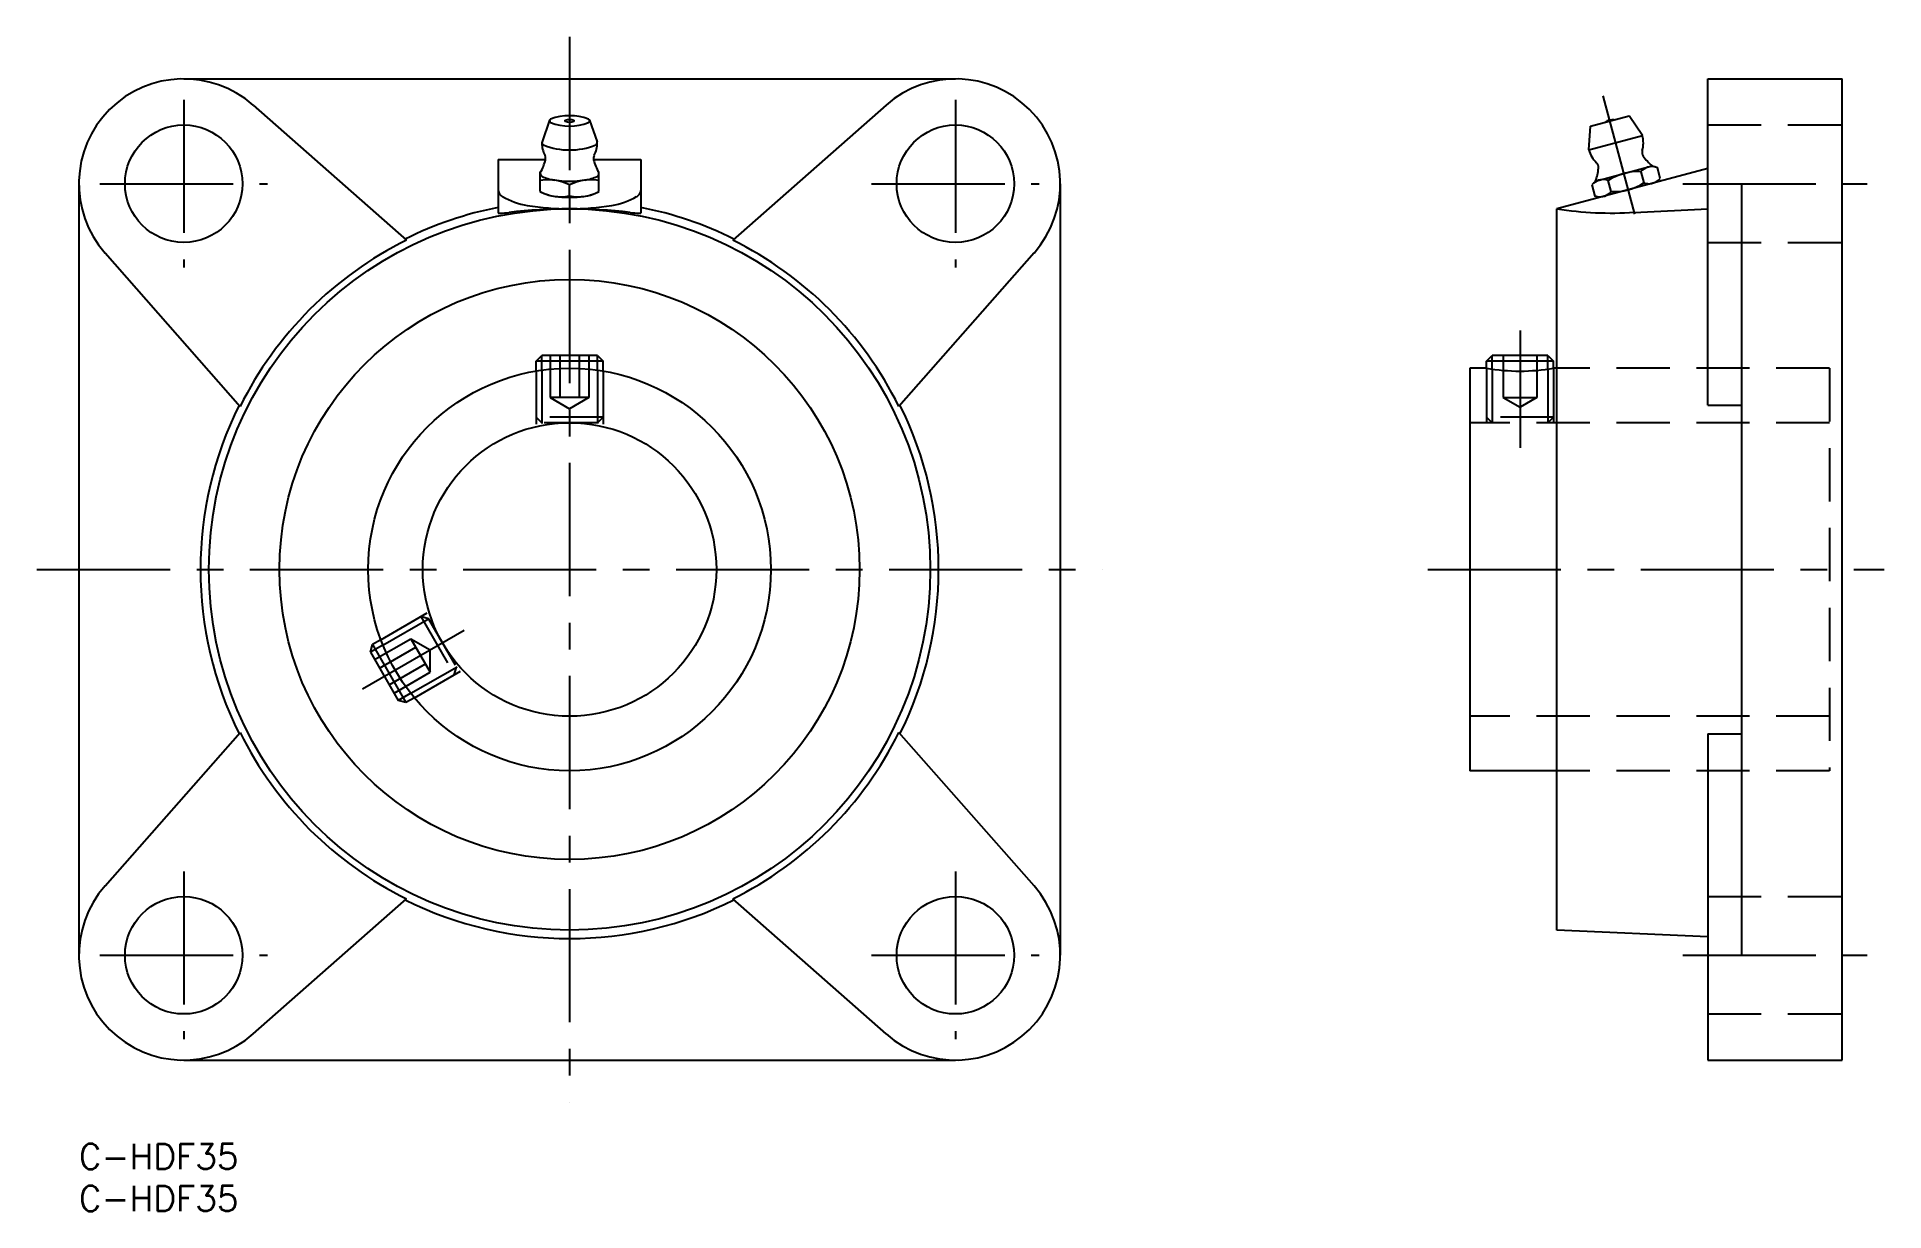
# Model space of a CAD drawing. Extents: x -5 to 215, y -8 to 132.
import ezdxf

# ---------------------------------------------------------------- set-up
doc = ezdxf.new("R2010")
doc.units = 0
doc.header["$LTSCALE"] = 0.5
doc.linetypes.add('CENTER', pattern=[50.8, 31.75, -6.35, 6.35, -6.35])
doc.linetypes.add('DASHED', pattern=[19.05, 12.7, -6.35])
for name, color, linetype in [('MSM_CENTER', 1, 'CENTER'), ('MSM_CONTINUOUS', 7, 'CONTINUOUS'), ('MSM_DASHED', 4, 'DASHED'), ('MSM_NARROW', 5, 'CONTINUOUS'), ('MSM_PART_NUMBER', 7, 'CONTINUOUS')]:
    doc.layers.add(name, color=color, linetype=linetype)
doc.styles.get("Standard").update_dxf_attribs({"font": 'txt.shx', "height": 3, "bigfont": 'bigfont.shx'})

# ---------------------------------------------------------------- blocks, each defined once
blk = doc.blocks.new('*U20')
at = {"layer": 'MSM_PART_NUMBER'}
blk.add_text('C-HDF35', height=3, dxfattribs=at).set_placement((0, -3))
blk = doc.blocks.new('*U21')
at = {"layer": 'MSM_PART_NUMBER'}
blk.add_text('C-HDF35', height=3, dxfattribs=at).set_placement((0, -8))

msp = doc.modelspace()

# ---------------------------------------------------------------- linework, layer by layer
at = {"layer": 'MSM_CENTER'}
for p, q in [((58.5, 132), (58.5, 5)), ((12.5, 124.5), (12.5, 104.5)), ((104.5, 124.5), (104.5, 104.5)), ((185.49, 110.88), (181.72, 124.98)), ((2.5, 114.5), (22.5, 114.5)), ((94.5, 114.5), (114.5, 114.5)), ((191.22, 114.5), (213.22, 114.5)), ((171.82, 97), (171.82, 83)), ((-5, 68.5), (122, 68.5)), ((160.82, 68.5), (215.22, 68.5)), ((33.82, 54.25), (45.94, 61.25)), ((12.5, 32.5), (12.5, 12.5)), ((104.5, 32.5), (104.5, 12.5)), ((2.5, 22.5), (22.5, 22.5)), ((94.5, 22.5), (114.5, 22.5)), ((191.22, 22.5), (213.22, 22.5))]:
    msp.add_line(p, q, dxfattribs=at)
at = {"layer": 'MSM_CONTINUOUS'}
for p, q in [((12.5, 127), (104.5, 127)), ((194.22, 88.1), (194.22, 127)), ((194.22, 127), (210.22, 127)), ((210.22, 10), (210.22, 127)), ((20.76, 123.88), (39.05, 107.77)), ((96.24, 123.88), (77.95, 107.77)), ((56.11, 122.06), (55.22, 119.48)), ((60.89, 122.06), (61.78, 119.48)), ((180.03, 118.53), (180.2, 121.37)), ((180.2, 121.37), (184.84, 122.61)), ((186.4, 120.23), (184.84, 122.61)), ((180.03, 118.53), (186.4, 120.23)), ((50, 117.39), (50, 111)), ((50, 117.39), (55.64, 117.39)), ((61.36, 117.39), (67, 117.39)), ((67, 117.39), (67, 111)), ((55.12, 115.99), (55, 115.93)), ((55, 113.56), (55, 115.93)), ((62, 115.93), (61.88, 115.99)), ((62, 113.56), (62, 115.93)), ((194.22, 116.32), (176.22, 111.5)), ((180.82, 114.8), (180.38, 114.36)), ((180.82, 114.8), (187.58, 116.62)), ((182.69, 113.56), (182.33, 114.88)), ((186.23, 115.93), (186.59, 114.6)), ((187.58, 116.62), (188.19, 116.45)), ((188.1, 114.68), (188.54, 115.13)), ((188.54, 115.13), (188.19, 116.45)), ((0, 114.5), (0, 22.5)), ((55, 113.55), (55.4, 113.36)), ((58.5, 113.03), (58.5, 114.36)), ((61.6, 113.36), (62, 113.55)), ((117, 114.5), (117, 22.5)), ((180.38, 114.36), (180.73, 113.03)), ((181.34, 112.87), (180.73, 113.03)), ((198.22, 114.5), (198.22, 22.5)), ((176.22, 25.5), (176.22, 111.5)), ((185.44, 111.08), (194.22, 111.49)), ((3.12, 106.24), (19.23, 87.95)), ((113.88, 106.24), (97.77, 87.95)), ((54.5, 93.32), (55.18, 94)), ((62.5, 93.32), (54.5, 93.32)), ((54.5, 92.16), (54.5, 93.32)), ((61.82, 94), (55.18, 94)), ((61.82, 94), (62.5, 93.32)), ((62.5, 92.16), (62.5, 93.32)), ((165.82, 92.5), (165.82, 44.5)), ((167.82, 92.5), (165.82, 92.5)), ((167.82, 93.32), (168.49, 94)), ((175.82, 93.32), (167.82, 93.32)), ((167.82, 92.5), (167.82, 93.32)), ((175.14, 94), (168.49, 94)), ((175.14, 94), (175.82, 93.32)), ((175.82, 92.5), (175.82, 93.32)), ((176.22, 92.5), (175.82, 92.5)), ((194.22, 88.1), (198.22, 88.1)), ((34.75, 58.63), (35, 59.55)), ((36.01, 60.13), (35, 59.55)), ((35, 59.55), (39, 52.62)), ((34.75, 58.63), (38.08, 52.87)), ((39, 52.62), (38.08, 52.87)), ((40.01, 53.2), (39, 52.62)), ((3.12, 30.76), (19.23, 49.05)), ((113.88, 30.76), (97.77, 49.05)), ((194.22, 48.9), (194.22, 10)), ((194.22, 48.9), (198.22, 48.9)), ((176.22, 44.5), (165.82, 44.5)), ((20.76, 13.12), (39.05, 29.23)), ((96.24, 13.12), (77.95, 29.23)), ((194.22, 24.68), (176.22, 25.5)), ((12.5, 10), (104.5, 10)), ((194.22, 10), (210.22, 10))]:
    msp.add_line(p, q, dxfattribs=at)
for centre, radius in [((12.5, 114.5), 7), ((104.5, 114.5), 7), ((58.5, 68.5), 43), ((58.5, 68.5), 34.58), ((58.5, 68.5), 24), ((58.5, 68.5), 17.5), ((12.5, 22.5), 7), ((104.5, 22.5), 7)]:
    msp.add_circle(centre, radius, dxfattribs=at)
for centre, radius, start, end in [((12.5, 114.5), 12.5, 48.6161, 221.3839), ((104.5, 114.5), 12.5, 318.6161, 131.3839), ((56.32, 121.99), 0.217, 110.9913, 249.0087), ((58.5, 116.3), 6.31, 69.0087, 110.9913), ((58.5, 127.68), 6.31, 249.0087, 290.9913), ((58, 121.99), 0.0549, 111.7239, 248.2761), ((58.5, 120.73), 1.4, 68.2761, 111.7239), ((58.5, 123.24), 1.4, 248.2761, 291.7239), ((59, 121.99), 0.0549, 291.7239, 68.2761), ((60.68, 121.99), 0.217, 290.9913, 69.0087), ((182.9, 120.55), 1.59, 84.555, 125.445), ((55.49, 119.39), 0.287, 160.8164, 248.3073), ((58.5, 119.38), 3.3, 180, 206.9649), ((58.5, 126.96), 8.44, 248.3073, 291.6927), ((58.5, 119.38), 3.3, 333.0351, 360), ((61.51, 119.39), 0.287, 291.6927, 19.1836), ((183.22, 119.38), 3.3, 344.0324, 15), ((49.8, 118.76), 6, 330.7801, 346.1981), ((54.85, 117.52), 0.8, 346.1981, 26.9649), ((62.15, 117.52), 0.8, 153.0351, 193.8019), ((67.2, 118.76), 6, 193.8019, 209.2199), ((183.22, 119.38), 3.3, 195, 225.9676), ((180.37, 116.43), 0.8, 355.2164, 45.9676), ((187.16, 118.25), 0.8, 164.0324, 214.7836), ((191.43, 121.22), 6, 214.7836, 230.1039), ((55.26, 115.71), 0.26, 151.0928, 179.0798), ((55.38, 115.71), 0.375, 179.7944, 245.2061), ((56.04, 109.14), 5.83, 88.5516, 100.2343), ((57.43, 120.16), 5.28, 245.2061, 261.5493), ((56.07, 110.35), 4.63, 75.1153, 88.5516), ((58.5, 127.36), 12.55, 261.5493, 278.4507), ((55.45, 108.01), 7.04, 64.3047, 75.1153), ((61.55, 108.01), 7.04, 104.8847, 115.6953), ((60.93, 110.35), 4.63, 91.4484, 104.8847), ((59.57, 120.16), 5.28, 278.4507, 294.7913), ((60.96, 109.14), 5.83, 79.7657, 91.4484), ((61.62, 115.71), 0.375, 294.758, 0), ((61.74, 115.71), 0.26, 0.6031, 28.9143), ((181.74, 113.2), 1.79, 70.6158, 130.6158), ((175.19, 116.87), 6, 339.8961, 355.2164), ((185.93, 109.25), 6.69, 87.412, 122.588), ((182.99, 120.24), 6.69, 267.412, 302.588), ((187.59, 114.77), 1.79, 79.3842, 139.3842), ((187.18, 116.29), 1.79, 250.6158, 310.6158), ((50.97, 113.81), 0.979, 186.7244, 240.9492), ((54.93, 120.79), 9, 240.5244, 260.6), ((58.13, 120.08), 7.23, 244.3292, 252.805), ((57.43, 118.23), 5.28, 247.3648, 261.5493), ((57.49, 117.98), 5.04, 252.805, 271.0768), ((58.5, 125.43), 12.55, 261.5493, 278.4507), ((57.47, 118.63), 5.69, 271.0768, 280.3817), ((59.53, 118.63), 5.69, 259.6183, 268.9232), ((59.51, 117.98), 5.04, 268.9232, 287.195), ((59.57, 118.23), 5.28, 278.4507, 292.6352), ((58.87, 120.08), 7.23, 287.195, 295.6708), ((62.07, 120.79), 9, 279.4, 299.4756), ((66.03, 113.81), 0.979, 299.0508, 353.2756), ((181.33, 114.72), 1.79, 259.3842, 319.3842), ((58.5, 68.5), 44, 101.1385, 116.447), ((50.09, 111.57), 0.579, 260.7697, 266.1667), ((50.16, 112.64), 1.65, 266.2937, 270.7891), ((49.67, 124.66), 13.68, 272.1315, 276.7402), ((58.5, 49.99), 61.51, 83.2598, 96.7402), ((58.5, 142.39), 30.89, 260.6, 279.4), ((67.33, 124.66), 13.68, 263.2598, 267.8685), ((66.84, 112.64), 1.65, 269.2109, 273.7063), ((66.91, 111.57), 0.579, 273.8333, 279.2303), ((58.5, 68.5), 44, 63.553, 78.8615), ((182.74, 153.22), 42.22, 261.1102, 273.6639), ((58.5, 68.5), 43.82, 116.3501, 153.6499), ((58.5, 68.5), 43.82, 26.3501, 63.6499), ((171.82, 116.16), 24, 260.4059, 279.5941), ((58.5, 68.5), 44, 153.553, 206.447), ((58.5, 68.5), 44, 333.553, 26.447), ((58.5, 68.5), 43.82, 206.3501, 243.6499), ((58.5, 68.5), 43.82, 296.3501, 333.6499), ((12.5, 22.5), 12.5, 138.6161, 311.3839), ((58.5, 68.5), 44, 243.553, 296.447), ((104.5, 22.5), 12.5, 228.6161, 41.3839)]:
    msp.add_arc(centre, radius, start, end, dxfattribs=at)
at = {"layer": 'MSM_DASHED'}
for p, q in [((194.22, 121.5), (210.22, 121.5)), ((194.22, 107.5), (210.22, 107.5)), ((56.19, 94), (56.19, 89)), ((57.35, 94), (57.35, 89)), ((59.65, 94), (59.65, 89)), ((60.81, 94), (60.81, 89)), ((167.82, 92.5), (167.82, 86)), ((169.82, 94), (169.82, 89)), ((171.82, 94), (171.82, 89)), ((173.82, 94), (173.82, 89)), ((175.82, 92.5), (175.82, 86)), ((208.72, 92.5), (176.22, 92.5)), ((208.72, 92.5), (208.72, 44.5)), ((54.5, 92.16), (54.5, 85.54)), ((55.18, 92.27), (55.18, 85.68)), ((61.82, 92.27), (61.82, 85.68)), ((62.5, 92.16), (62.5, 85.54)), ((168.49, 92.4), (168.49, 86)), ((175.14, 92.4), (175.14, 86)), ((60.81, 89), (56.19, 89)), ((56.19, 89), (58.5, 87.67)), ((60.81, 89), (58.5, 87.67)), ((169.82, 89), (173.82, 89)), ((169.82, 89), (171.82, 87.85)), ((173.82, 89), (171.82, 87.85)), ((62.5, 86.68), (54.5, 86.68)), ((54.5, 86.68), (55.18, 86)), ((61.82, 86), (55.18, 86)), ((61.82, 86), (62.5, 86.68)), ((208.72, 86), (165.82, 86)), ((175.82, 86.68), (167.82, 86.68)), ((167.82, 86.68), (168.49, 86)), ((175.14, 86), (175.82, 86.68)), ((36.01, 60.13), (41.69, 63.42)), ((36.25, 59.49), (41.92, 62.77)), ((41.68, 62.63), (40.76, 62.88)), ((40.76, 62.88), (44.76, 55.95)), ((41.68, 62.63), (45.01, 56.87)), ((35.26, 57.75), (39.59, 60.25)), ((39.59, 60.25), (41.9, 56.25)), ((39.59, 60.25), (41.9, 58.92)), ((35.84, 56.75), (40.17, 59.25)), ((41.9, 56.25), (41.9, 58.92)), ((36.99, 54.75), (41.32, 57.25)), ((37.57, 53.75), (41.9, 56.25)), ((39.58, 53.74), (45.25, 57.01)), ((40.01, 53.2), (45.69, 56.49)), ((44.76, 55.95), (45.01, 56.87)), ((208.72, 51), (165.82, 51)), ((208.72, 44.5), (176.22, 44.5)), ((194.22, 29.5), (210.22, 29.5)), ((194.22, 15.5), (210.22, 15.5))]:
    msp.add_line(p, q, dxfattribs=at)
at = {"layer": 'MSM_NARROW'}
for p, q in [((55.18, 92.27), (55.18, 94)), ((61.82, 92.27), (61.82, 94)), ((168.49, 92.4), (168.49, 94)), ((175.14, 92.4), (175.14, 94)), ((36.25, 59.49), (34.75, 58.63)), ((39.58, 53.74), (38.08, 52.87))]:
    msp.add_line(p, q, dxfattribs=at)

# ---------------------------------------------------------------- block references
at = {"layer": 'MSM_CONTINUOUS'}
for name in ['*U20', '*U21']:
    msp.add_blockref(name, (0, 0), dxfattribs=at)

doc.saveas('drawing.dxf')
